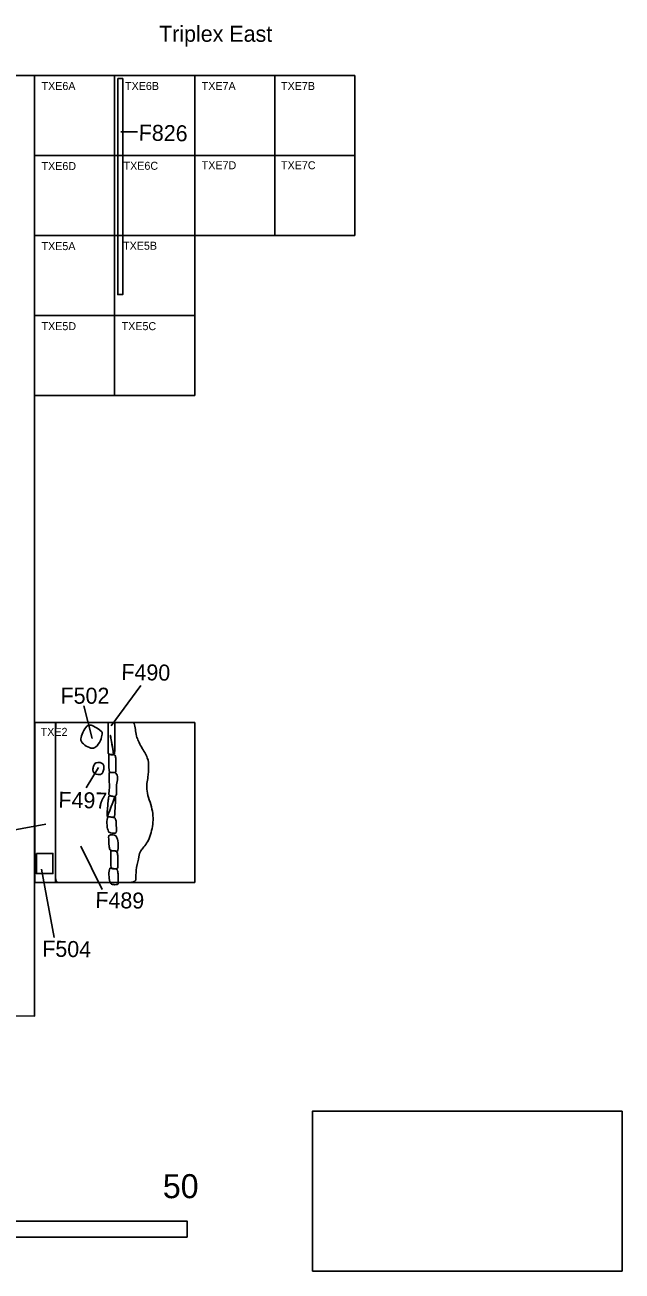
# Model space of a CAD drawing. Extents: x -238.8 to -151.2, y 363.7 to 449.3.
# Drawn here: x -188.5 to -151.2, y 364.1 to 442 of the extents above; entities that cross this region are included whole.
import ezdxf

# ---------------------------------------------------------------- set-up
doc = ezdxf.new("R2010")
doc.units = 0
for name, color, linetype in [('All Other Features', 7, 'Continuous'), ('Building  Outline', 7, 'Continuous'), ('Default', 7, 'Continuous'), ('Feature Numbers', 7, 'Continuous'), ('Limestone Alignment', 7, 'Continuous'), ('Limits of Excavation', 7, 'Continuous'), ('Posthole', 7, 'Continuous'), ('Quad Labels', 7, 'Continuous'), ('Quadrat', 7, 'Continuous'), ('Scale', 7, 'Continuous'), ('Trench', 7, 'Continuous')]:
    doc.layers.add(name, color=color, linetype=linetype)

msp = doc.modelspace()

# ---------------------------------------------------------------- linework, layer by layer
at = {"layer": 'All Other Features'}
for points in [[(-182.727, 438.599), (-182.422, 438.599), (-182.422, 425.109), (-182.727, 425.109)], [(-187.805, 390.212), (-186.772, 390.212), (-186.772, 388.951), (-187.805, 388.951)]]:
    msp.add_lwpolyline(points, close=True, dxfattribs=at)
msp.add_open_spline([(-186.594, 398.391), (-186.615, 397.685), (-186.615, 396.312), (-186.615, 395.576), (-186.615, 394.304), (-186.615, 393.3), (-186.615, 392.112), (-186.615, 390.99), (-186.615, 389.936), (-186.615, 389.317), (-186.615, 388.932), (-186.615, 388.413), (-186.427, 388.391), (-185.958, 388.391), (-184.904, 388.391), (-184.068, 388.391), (-183.298, 388.391), (-182.462, 388.391), (-181.592, 388.391), (-181.592, 388.681), (-181.592, 389.317), (-181.375, 390.07), (-181.375, 390.338), (-180.839, 390.857), (-180.505, 391.894), (-180.505, 392.965), (-181.023, 394.153), (-180.806, 395.024), (-180.806, 395.593), (-180.806, 396.162), (-181.274, 396.848), (-181.609, 397.601), (-181.609, 397.936), (-181.709, 398.391), (-181.776, 398.391), (-181.977, 398.391), (-182.345, 398.391), (-182.713, 398.391), (-183.449, 398.391), (-184.219, 398.391), (-184.687, 398.391), (-185.155, 398.391), (-185.507, 398.391), (-185.925, 398.391), (-186.326, 398.391), (-186.36, 398.391), (-186.594, 398.391), (-186.594, 398.391), (-186.594, 398.391)], degree=3, dxfattribs=at)
at = {"layer": 'Building  Outline'}
msp.add_lwpolyline([(-193.703, 438.805), (-187.924, 438.805), (-187.924, 380.048), (-206.454, 380.083)], dxfattribs=at)
at = {"layer": 'Default'}
msp.add_lwpolyline([(-170.576, 364.127), (-151.246, 364.127), (-151.246, 374.109), (-170.576, 374.109)], close=True, dxfattribs=at)
at = {"layer": 'Feature Numbers'}
for p, q in [((-181.503, 435.267), (-182.53, 435.267)), ((-183.145, 398.173), (-181.278, 400.708)), ((-184.851, 399.424), (-184.335, 397.385)), ((-184.697, 394.314), (-183.923, 395.578)), ((-190.191, 391.497), (-187.216, 392.034)), ((-183.7, 387.96), (-185.033, 390.672)), ((-187.489, 389.219), (-186.702, 384.953))]:
    msp.add_line(p, q, dxfattribs=at)
at = {"layer": 'Limestone Alignment'}
for p, q in [((-183.349, 392.509), (-183.347, 392.509)), ((-182.744, 390.339), (-182.746, 390.339)), ((-183.228, 389.296), (-183.226, 389.296))]:
    msp.add_line(p, q, dxfattribs=at)
for points, degree in [([(-182.987, 396.388), (-183.125, 396.358), (-183.287, 396.416), (-183.343, 396.478), (-183.324, 398.391)], 2), ([(-183.324, 398.391), (-183.253, 398.391), (-183.124, 398.391), (-183.018, 398.391), (-182.945, 398.391), (-182.915, 398.391), (-182.915, 398.369), (-182.915, 397.181), (-182.915, 396.554), (-182.936, 396.418), (-182.987, 396.388), (-183.324, 398.391), (-182.987, 396.388)], 3), ([(-182.987, 396.388), (-183.156, 396.388), (-183.223, 396.399), (-183.284, 396.439), (-183.284, 396.258), (-183.284, 395.848), (-183.284, 395.268), (-183.163, 395.268), (-182.986, 395.268), (-182.851, 395.268), (-182.851, 395.342), (-182.851, 395.629), (-182.851, 396.038), (-182.851, 396.307), (-182.987, 396.388), (-182.987, 396.388), (-182.987, 396.388)], 3), ([(-183.272, 395.265), (-183.275, 395.127), (-183.282, 394.746), (-183.213, 394.326), (-183.346, 393.813), (-183.068, 393.787), (-182.837, 393.735), (-182.779, 394.056), (-182.842, 394.489), (-182.694, 394.925), (-182.845, 395.285), (-182.988, 395.251), (-183.118, 395.279), (-183.221, 395.269), (-183.268, 395.265)], 3), ([(-183.268, 395.265), (-183.272, 395.265), (-183.268, 395.265), (-183.272, 395.265)], 3), ([(-183.393, 392.509), (-183.358, 393.337), (-183.298, 393.742), (-183.261, 393.84), (-183.172, 393.801), (-183.052, 393.779), (-182.938, 393.763), (-182.876, 393.775), (-183.393, 392.509), (-182.876, 393.775)], 3), ([(-182.876, 393.775), (-182.861, 393.547), (-182.907, 392.903), (-182.907, 392.606), (-182.938, 392.466), (-183.062, 392.466), (-183.352, 392.509), (-183.393, 392.509), (-182.876, 393.775), (-183.393, 392.509)], 3), ([(-183.347, 392.509), (-183.389, 392.412), (-183.429, 392.094), (-183.34, 391.596), (-183.226, 391.467), (-182.817, 391.467), (-182.817, 391.55), (-182.817, 392.091), (-182.855, 392.365), (-182.936, 392.468), (-182.961, 392.456), (-183.015, 392.457), (-183.125, 392.478), (-183.261, 392.502), (-183.349, 392.509), (-183.347, 392.509), (-183.349, 392.509)], 3), ([(-182.746, 390.339), (-182.706, 390.437), (-182.674, 390.756), (-182.776, 391.252), (-182.893, 391.378), (-183.302, 391.367), (-183.3, 391.284), (-183.286, 390.743), (-183.241, 390.47), (-183.158, 390.37), (-183.132, 390.382), (-183.079, 390.382), (-182.968, 390.364), (-182.831, 390.344), (-182.744, 390.339), (-182.746, 390.339), (-182.744, 390.339)], 3), ([(-182.869, 390.372), (-183.039, 390.372), (-183.105, 390.383), (-183.166, 390.423), (-183.166, 390.242), (-183.166, 389.833), (-183.166, 389.252), (-183.045, 389.252), (-182.868, 389.252), (-182.733, 389.252), (-182.733, 389.326), (-182.733, 389.613), (-182.733, 390.022), (-182.733, 390.291), (-182.869, 390.372), (-182.869, 390.372), (-182.869, 390.372)], 3), ([(-183.226, 389.296), (-183.268, 389.2), (-183.308, 388.881), (-183.22, 388.384), (-183.106, 388.254), (-182.696, 388.254), (-182.696, 388.338), (-182.696, 388.879), (-182.734, 389.153), (-182.815, 389.255), (-182.841, 389.244), (-182.894, 389.245), (-183.004, 389.266), (-183.14, 389.29), (-183.228, 389.296), (-183.226, 389.296), (-183.228, 389.296)], 3)]:
    msp.add_open_spline(points, degree=degree, dxfattribs=at)
at = {"layer": 'Posthole'}
for points in [[(-183.703, 397.792), (-184.215, 398.181), (-184.519, 398.297), (-184.801, 398.032), (-185.023, 397.516), (-185.068, 397.208), (-184.698, 396.887), (-184.3, 396.734), (-184.017, 396.878), (-183.724, 397.391), (-183.703, 397.792), (-183.703, 397.792), (-183.703, 397.792)], [(-183.818, 395.891), (-184.071, 395.891), (-184.136, 395.863), (-184.258, 395.647), (-184.296, 395.423), (-184.249, 395.236), (-184.08, 395.161), (-183.874, 395.133), (-183.725, 395.151), (-183.631, 395.329), (-183.575, 395.601), (-183.603, 395.778), (-183.818, 395.891), (-183.818, 395.891), (-183.818, 395.891)]]:
    msp.add_open_spline(points, degree=3, dxfattribs=at)
at = {"layer": 'Quadrat'}
for p, q in [((-177.924, 438.805), (-187.924, 438.805)), ((-187.924, 438.805), (-187.924, 418.805)), ((-182.924, 438.805), (-182.924, 428.805)), ((-177.924, 418.805), (-177.924, 438.805)), ((-177.924, 438.805), (-167.924, 438.805)), ((-172.924, 438.805), (-172.924, 428.805)), ((-167.924, 438.805), (-167.924, 428.805)), ((-182.924, 433.805), (-187.924, 433.805)), ((-182.924, 433.805), (-177.924, 433.805)), ((-177.924, 433.805), (-167.924, 433.805)), ((-177.924, 428.805), (-187.924, 428.805)), ((-182.924, 418.805), (-182.924, 428.805)), ((-167.924, 428.805), (-177.924, 428.805)), ((-177.924, 423.805), (-187.924, 423.805)), ((-187.924, 418.805), (-177.924, 418.805)), ((-187.915, 398.391), (-177.915, 398.391)), ((-177.915, 398.391), (-177.915, 388.391)), ((-177.915, 388.391), (-187.915, 388.391))]:
    msp.add_line(p, q, dxfattribs=at)
at = {"layer": 'Scale'}
msp.add_lwpolyline([(-203.401, 367.251), (-178.401, 367.251), (-178.401, 366.251), (-203.401, 366.251)], close=True, dxfattribs=at)
at = {"layer": 'Trench'}
for p, q in [((-186.615, 398.391), (-187.915, 398.39)), ((-187.915, 398.39), (-187.915, 388.391)), ((-186.615, 388.391), (-186.615, 398.391)), ((-187.915, 388.391), (-186.615, 388.391))]:
    msp.add_line(p, q, dxfattribs=at)

# ---------------------------------------------------------------- texts
at = {"layer": 'Feature Numbers'}
for s, p in [('F826', (-181.425, 434.733)), ('F490', (-182.51, 401.05)), ('F497', (-186.44, 393.062)), ('F489', (-184.133, 386.812)), ('F504', (-187.45, 383.772))]:
    msp.add_text(s, height=1, rotation=359, dxfattribs=at).set_placement(p)
msp.add_text('F502', height=1, dxfattribs=at).set_placement((-186.301, 399.56))
at = {"layer": 'Limits of Excavation'}
msp.add_text('Triplex East', height=1, dxfattribs=at).set_placement((-180.147, 440.901))
at = {"layer": 'Quad Labels'}
for s, p in [('TXE6A', (-187.487, 437.891)), ('TXE6B', (-182.274, 437.891)), ('TXE7A', (-177.487, 437.891)), ('TXE7B', (-172.535, 437.891)), ('TXE6D', (-187.487, 432.891)), ('TXE6C', (-182.365, 432.907)), ('TXE7D', (-177.487, 432.939)), ('TXE7C', (-172.535, 432.939)), ('TXE5A', (-187.487, 427.891)), ('TXE5B', (-182.396, 427.913)), ('TXE5D', (-187.487, 422.891)), ('TXE5C', (-182.487, 422.891)), ('TXE2', (-187.538, 397.553))]:
    msp.add_text(s, height=0.5, dxfattribs=at).set_placement(p)
at = {"layer": 'Scale'}
msp.add_text('50', height=1.5, dxfattribs=at).set_placement((-179.914, 368.679))

doc.saveas('drawing.dxf')
